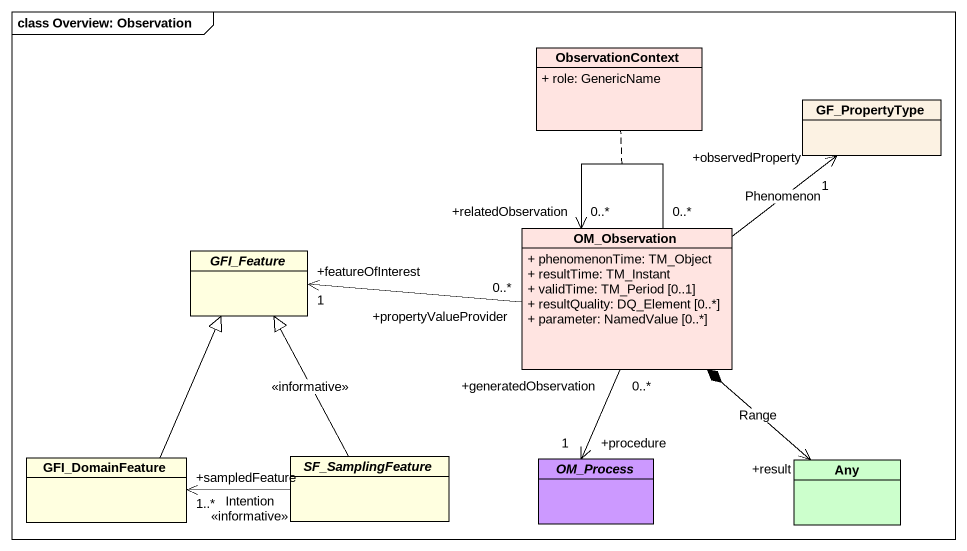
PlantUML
@startuml
mainframe class Overview: Observation
hide circle
hide empty members
skinparam classAttributeIconSize 0
class ObservationContext #FFE4E1 {
  + role: GenericName
}
class GF_PropertyType
class OM_Observation #FFE4E1 {
  + phenomenonTime: TM_Object
  + resultTime: TM_Instant
  + validTime: TM_Period [0..1]
  + resultQuality: DQ_Element [0..*]
  + parameter: NamedValue [0..*]
}
abstract class GFI_Feature #FFFFE0
class GFI_DomainFeature #FFFFE0
abstract class SF_SamplingFeature #FFFFE0
abstract class OM_Process #CC99FF
class Any #CCFFCC
OM_Observation -up-> "+observedProperty\n1" GF_PropertyType : Phenomenon
OM_Observation "0..*" --> "+relatedObservation\n0..*" OM_Observation
(OM_Observation, OM_Observation) .. ObservationContext
OM_Observation "+propertyValueProvider\n0..*" -left-> "+featureOfInterest\n1" GFI_Feature
OM_Observation "+generatedObservation\n0..*" --> "+procedure\n1" OM_Process
OM_Observation *--> "+result" Any : Range
GFI_DomainFeature -up-|> GFI_Feature
SF_SamplingFeature -up-|> GFI_Feature : <<informative>>
SF_SamplingFeature -left-> "+sampledFeature\n1..*" GFI_DomainFeature : Intention\n<<informative>>
@enduml
